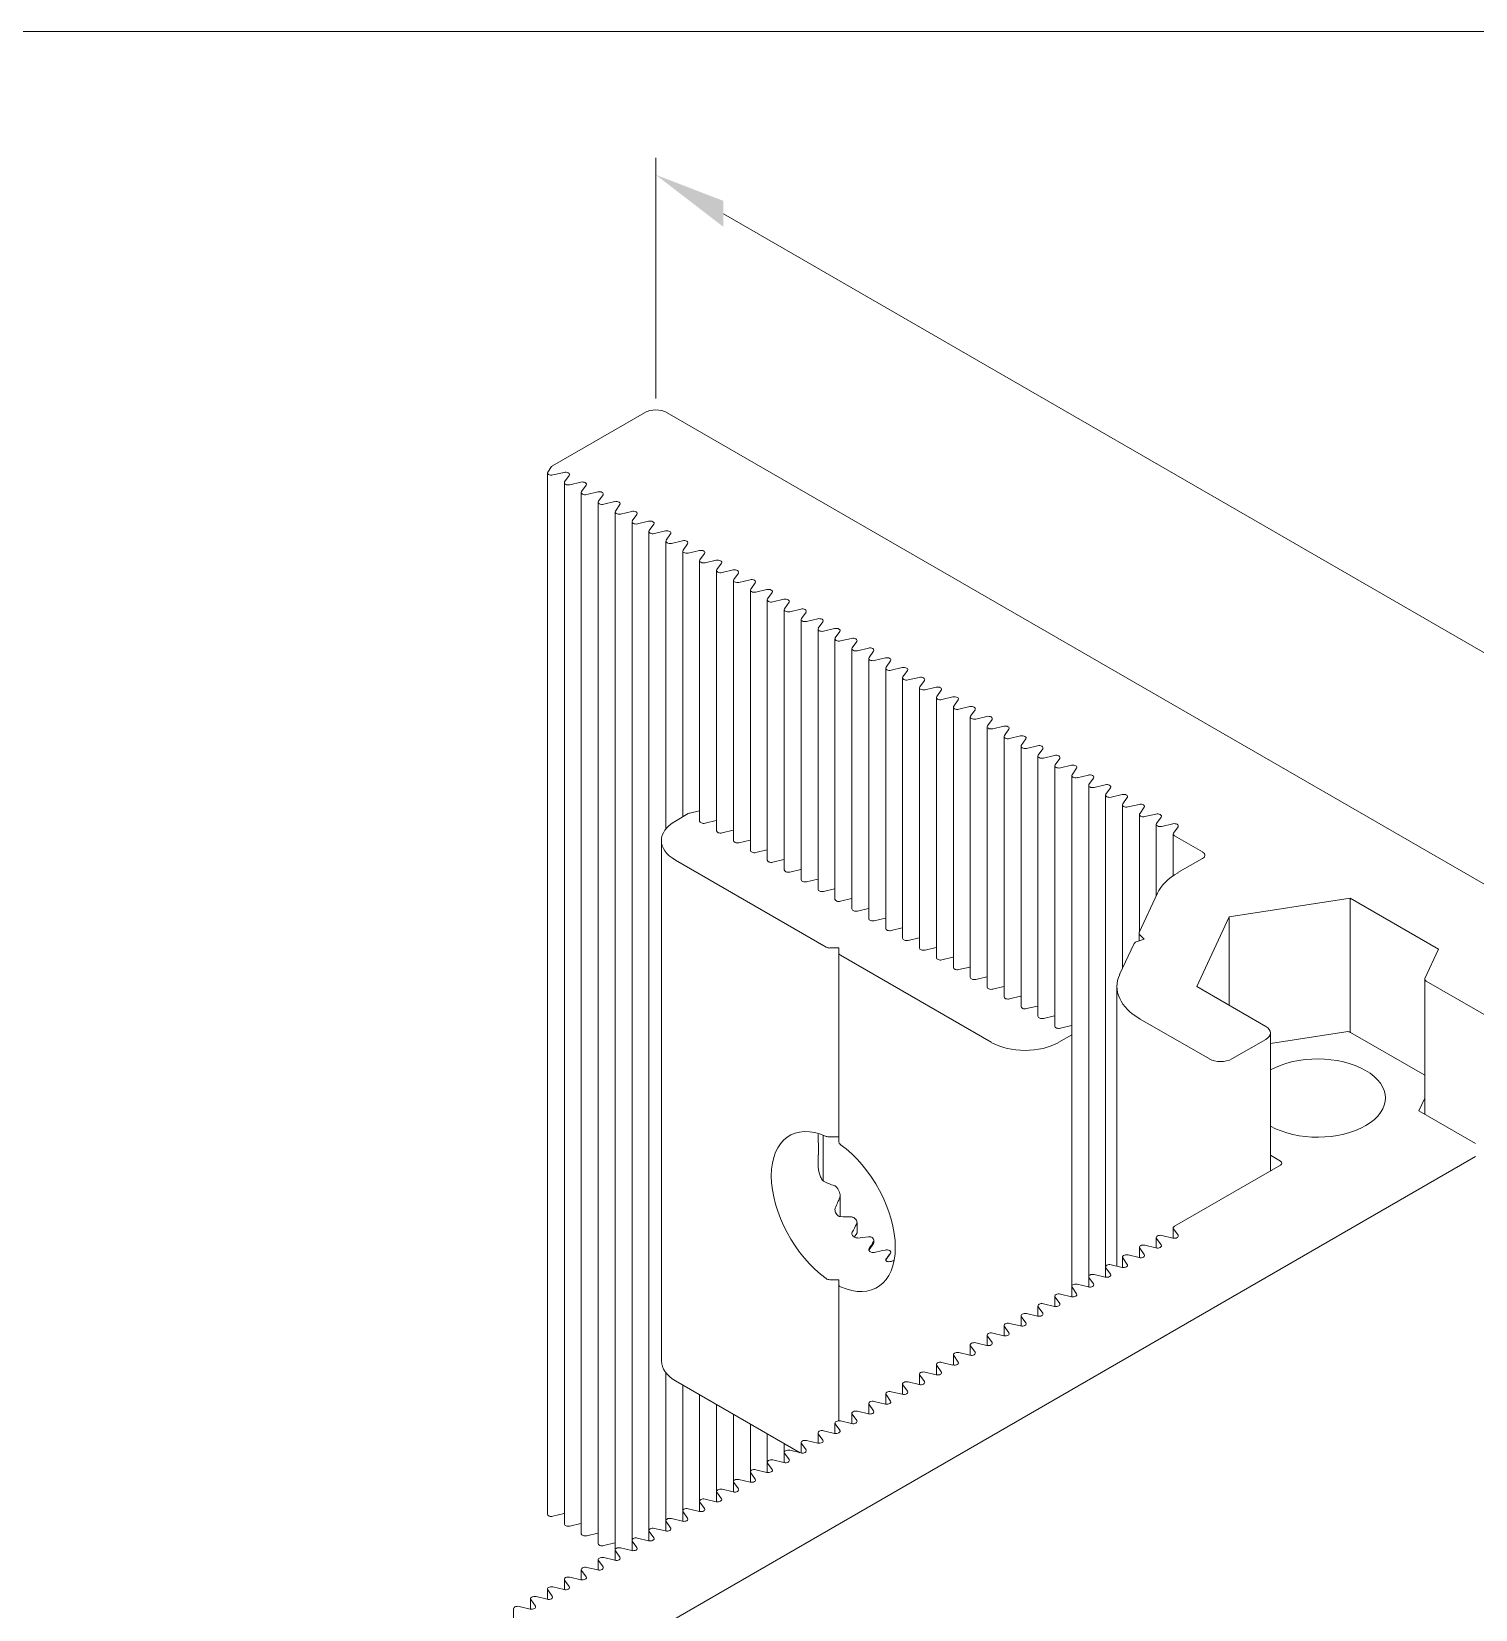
# Model space of a CAD drawing. Extents: x -37 to 4620, y -49 to 348.
# Drawn here: x 1769.68 to 1785.98, y 119.88 to 137.69 of the extents above; entities that cross this region are included whole.
import ezdxf

# ---------------------------------------------------------------- set-up
doc = ezdxf.new("R2010")
doc.units = 0
doc.header["$LTSCALE"] = 5
for name, color, linetype, lineweight in [('4', 160, 'CONTINUOUS', 18), ('PV-38572', 7, 'CONTINUOUS', 15), ('Рамки', 1, 'CONTINUOUS', 15)]:
    doc.layers.add(name, color=color, linetype=linetype, lineweight=lineweight)

msp = doc.modelspace()

# ---------------------------------------------------------------- linework, layer by layer
at = {"layer": '4', "lineweight": 13, "extrusion": (-0.707107, -0.408248, 0.57735)}
for p, q in [((1776.725, 133.553, 415.686), (1776.725, 136.269, 417.607)), ((1777.488, 135.637, 418.095), (1803.962, 120.352, 439.711))]:
    msp.add_line(p, q, dxfattribs=at)
at = {"layer": '4', "extrusion": (-0.707107, -0.408248, 0.57735)}
msp.add_solid([(771.152, 1269.4, -1070.86), (771.406, 1269.145, -1070.86), (770.515, 1268.509, -1070.86)], dxfattribs=at)
at = {"layer": 'PV-38572', "lineweight": 13, "extrusion": (0, 0.816497, 0.57735)}
for p, q in [((1775.561, 132.793, 417.646), (1776.597, 133.391, 417.646)), ((1776.852, 133.391, 417.646), (1787.798, 127.072, 417.646)), ((1775.506, 132.721, 417.646), (1775.549, 132.783, 417.646)), ((1775.502, 120.954, 417.646), (1775.502, 132.712, 417.646)), ((1775.689, 132.717, 417.646), (1775.564, 132.688, 417.646)), ((1775.693, 120.844, 417.646), (1775.693, 132.601, 417.646)), ((1775.696, 132.611, 417.646), (1775.748, 132.683, 417.646)), ((1775.88, 132.607, 417.646), (1775.755, 132.577, 417.646)), ((1775.887, 132.501, 417.646), (1775.939, 132.573, 417.646)), ((1775.884, 120.734, 417.646), (1775.884, 132.491, 417.646)), ((1776.071, 132.497, 417.646), (1775.946, 132.467, 417.646)), ((1776.075, 120.623, 417.646), (1776.075, 132.381, 417.646)), ((1776.078, 132.391, 417.646), (1776.13, 132.463, 417.646)), ((1776.262, 132.387, 417.646), (1776.137, 132.357, 417.646)), ((1776.266, 120.55, 417.646), (1776.266, 132.271, 417.646)), ((1776.269, 132.281, 417.646), (1776.321, 132.353, 417.646)), ((1776.453, 132.276, 417.646), (1776.328, 132.247, 417.646)), ((1776.46, 132.17, 417.646), (1776.512, 132.242, 417.646)), ((1776.457, 120.66, 417.646), (1776.457, 132.16, 417.646)), ((1776.644, 132.166, 417.646), (1776.519, 132.136, 417.646)), ((1776.648, 120.77, 417.646), (1776.648, 132.05, 417.646)), ((1776.651, 132.06, 417.646), (1776.702, 132.132, 417.646)), ((1776.835, 132.056, 417.646), (1776.71, 132.026, 417.646)), ((1776.842, 131.95, 417.646), (1776.893, 132.022, 417.646)), ((1776.839, 128.69, 417.646), (1776.839, 131.94, 417.646)), ((1777.026, 131.946, 417.646), (1776.901, 131.916, 417.646)), ((1777.033, 131.84, 417.646), (1777.084, 131.912, 417.646)), ((1777.03, 128.828, 417.646), (1777.03, 131.83, 417.646)), ((1777.217, 131.835, 417.646), (1777.092, 131.806, 417.646)), ((1777.22, 128.78, 417.646), (1777.22, 131.72, 417.646)), ((1777.224, 131.729, 417.646), (1777.275, 131.801, 417.646)), ((1777.407, 131.725, 417.646), (1777.283, 131.695, 417.646)), ((1777.415, 131.619, 417.646), (1777.466, 131.691, 417.646)), ((1777.411, 128.67, 417.646), (1777.411, 131.609, 417.646)), ((1777.598, 131.615, 417.646), (1777.474, 131.585, 417.646)), ((1777.602, 128.56, 417.646), (1777.602, 131.499, 417.646)), ((1777.606, 131.509, 417.646), (1777.657, 131.581, 417.646)), ((1777.789, 131.505, 417.646), (1777.664, 131.475, 417.646)), ((1777.793, 128.449, 417.646), (1777.793, 131.389, 417.646)), ((1777.797, 131.399, 417.646), (1777.848, 131.471, 417.646)), ((1777.98, 131.394, 417.646), (1777.855, 131.365, 417.646)), ((1777.988, 131.288, 417.646), (1778.039, 131.361, 417.646)), ((1777.984, 128.339, 417.646), (1777.984, 131.279, 417.646)), ((1778.171, 131.284, 417.646), (1778.046, 131.255, 417.646)), ((1778.175, 128.229, 417.646), (1778.175, 131.168, 417.646)), ((1778.178, 131.178, 417.646), (1778.23, 131.25, 417.646)), ((1778.362, 131.174, 417.646), (1778.237, 131.144, 417.646)), ((1778.369, 131.068, 417.646), (1778.421, 131.14, 417.646)), ((1778.366, 128.119, 417.646), (1778.366, 131.058, 417.646)), ((1778.553, 131.064, 417.646), (1778.428, 131.034, 417.646)), ((1778.557, 128.009, 417.646), (1778.557, 130.948, 417.646)), ((1778.56, 130.958, 417.646), (1778.612, 131.03, 417.646)), ((1778.744, 130.954, 417.646), (1778.619, 130.924, 417.646)), ((1778.748, 127.898, 417.646), (1778.748, 130.838, 417.646)), ((1778.751, 130.848, 417.646), (1778.803, 130.92, 417.646)), ((1778.935, 130.843, 417.646), (1778.81, 130.814, 417.646)), ((1778.942, 130.737, 417.646), (1778.994, 130.809, 417.646)), ((1778.939, 127.788, 417.646), (1778.939, 130.727, 417.646)), ((1779.126, 130.733, 417.646), (1779.001, 130.703, 417.646)), ((1779.13, 127.678, 417.646), (1779.13, 130.617, 417.646)), ((1779.133, 130.627, 417.646), (1779.184, 130.699, 417.646)), ((1779.317, 130.623, 417.646), (1779.192, 130.593, 417.646)), ((1779.321, 127.568, 417.646), (1779.321, 130.507, 417.646)), ((1779.324, 130.517, 417.646), (1779.375, 130.589, 417.646)), ((1779.508, 130.513, 417.646), (1779.383, 130.483, 417.646)), ((1779.515, 130.407, 417.646), (1779.566, 130.479, 417.646)), ((1779.511, 127.457, 417.646), (1779.511, 130.397, 417.646)), ((1779.698, 130.402, 417.646), (1779.574, 130.373, 417.646)), ((1779.702, 127.347, 417.646), (1779.702, 130.287, 417.646)), ((1779.706, 130.296, 417.646), (1779.757, 130.369, 417.646)), ((1779.889, 130.292, 417.646), (1779.765, 130.263, 417.646)), ((1779.897, 130.186, 417.646), (1779.948, 130.258, 417.646)), ((1779.893, 127.237, 417.646), (1779.893, 130.176, 417.646)), ((1780.08, 130.182, 417.646), (1779.955, 130.152, 417.646)), ((1780.084, 127.127, 417.646), (1780.084, 130.066, 417.646)), ((1780.088, 130.076, 417.646), (1780.139, 130.148, 417.646)), ((1780.271, 130.072, 417.646), (1780.146, 130.042, 417.646)), ((1780.275, 127.016, 417.646), (1780.275, 129.956, 417.646)), ((1780.279, 129.966, 417.646), (1780.33, 130.038, 417.646)), ((1780.462, 129.962, 417.646), (1780.337, 129.932, 417.646)), ((1780.469, 129.856, 417.646), (1780.521, 129.928, 417.646)), ((1780.466, 126.906, 417.646), (1780.466, 129.846, 417.646)), ((1780.653, 129.851, 417.646), (1780.528, 129.822, 417.646)), ((1780.657, 126.796, 417.646), (1780.657, 129.735, 417.646)), ((1780.66, 129.745, 417.646), (1780.712, 129.817, 417.646)), ((1780.844, 129.741, 417.646), (1780.719, 129.711, 417.646)), ((1780.851, 129.635, 417.646), (1780.903, 129.707, 417.646)), ((1780.848, 126.686, 417.646), (1780.848, 129.625, 417.646)), ((1781.035, 129.631, 417.646), (1780.91, 129.601, 417.646)), ((1781.042, 129.525, 417.646), (1781.094, 129.597, 417.646)), ((1781.039, 126.576, 417.646), (1781.039, 129.515, 417.646)), ((1781.226, 129.521, 417.646), (1781.101, 129.491, 417.646)), ((1781.23, 126.465, 417.646), (1781.23, 129.405, 417.646)), ((1781.233, 129.415, 417.646), (1781.285, 129.487, 417.646)), ((1781.417, 129.41, 417.646), (1781.292, 129.381, 417.646)), ((1781.424, 129.304, 417.646), (1781.475, 129.376, 417.646)), ((1781.421, 123.526, 417.646), (1781.421, 129.295, 417.646)), ((1781.608, 129.3, 417.646), (1781.483, 129.27, 417.646)), ((1781.612, 123.636, 417.646), (1781.612, 129.184, 417.646)), ((1781.615, 129.194, 417.646), (1781.666, 129.266, 417.646)), ((1781.799, 129.19, 417.646), (1781.674, 129.16, 417.646)), ((1781.803, 123.746, 417.646), (1781.803, 129.074, 417.646)), ((1781.806, 129.084, 417.646), (1781.857, 129.156, 417.646)), ((1781.989, 129.08, 417.646), (1781.865, 129.05, 417.646)), ((1781.997, 128.974, 417.646), (1782.048, 129.046, 417.646)), ((1777.092, 128.864, 417.646), (1776.947, 128.78, 417.646)), ((1777.217, 128.896, 417.646), (1777.11, 128.871, 417.646)), ((1781.993, 127.116, 417.646), (1781.993, 128.964, 417.646)), ((1782.18, 128.969, 417.646), (1782.056, 128.94, 417.646)), ((1782.184, 127.527, 417.646), (1782.184, 128.854, 417.646)), ((1782.188, 128.863, 417.646), (1782.239, 128.936, 417.646)), ((1782.371, 128.859, 417.646), (1782.246, 128.83, 417.646)), ((1782.379, 128.753, 417.646), (1782.43, 128.825, 417.646)), ((1777.407, 128.786, 417.646), (1777.283, 128.756, 417.646)), ((1777.598, 128.676, 417.646), (1777.474, 128.646, 417.646)), ((1782.375, 127.938, 417.646), (1782.375, 128.743, 417.646)), ((1782.562, 128.749, 417.646), (1782.437, 128.719, 417.646)), ((1782.566, 128.163, 417.646), (1782.566, 128.633, 417.646)), ((1782.57, 128.643, 417.646), (1782.621, 128.715, 417.646)), ((1776.789, 128.56, 417.646), (1776.789, 122.681, 417.646)), ((1777.789, 128.565, 417.646), (1777.664, 128.536, 417.646)), ((1777.98, 128.455, 417.646), (1777.855, 128.425, 417.646)), ((1782.898, 128.431, 417.646), (1782.579, 128.615, 417.646)), ((1776.947, 128.339, 417.646), (1778.65, 127.356, 417.646)), ((1778.171, 128.345, 417.646), (1778.046, 128.315, 417.646)), ((1782.62, 128.198, 417.646), (1782.898, 128.358, 417.646)), ((1778.362, 128.235, 417.646), (1778.237, 128.205, 417.646)), ((1778.553, 128.124, 417.646), (1778.428, 128.095, 417.646)), ((1778.744, 128.014, 417.646), (1778.619, 127.984, 417.646)), ((1782.182, 127.522, 417.646), (1782.387, 127.965, 417.646)), ((1778.935, 127.904, 417.646), (1778.81, 127.874, 417.646)), ((1779.126, 127.794, 417.646), (1779.001, 127.764, 417.646)), ((1784.562, 127.911, 417.646), (1783.196, 127.7, 417.646)), ((1785.561, 127.334, 417.646), (1784.562, 127.911, 417.646)), ((1784.562, 126.397, 417.646), (1784.562, 127.911, 417.646)), ((1779.317, 127.683, 417.646), (1779.192, 127.654, 417.646)), ((1779.508, 127.573, 417.646), (1779.383, 127.544, 417.646)), ((1783.196, 127.7, 417.646), (1782.831, 126.912, 417.646)), ((1783.196, 126.701, 417.646), (1783.196, 127.7, 417.646)), ((1779.698, 127.463, 417.646), (1779.574, 127.433, 417.646)), ((1781.961, 127.046, 417.646), (1782.124, 127.397, 417.646)), ((1782.149, 127.415, 417.646), (1782.24, 127.446, 417.646)), ((1782.18, 127.426, 417.646), (1782.18, 127.514, 417.646)), ((1782.24, 127.446, 417.646), (1782.187, 127.498, 417.646)), ((1778.688, 127.347, 417.646), (1778.793, 127.347, 417.646)), ((1778.793, 127.347, 417.646), (1778.793, 127.287, 417.646)), ((1778.793, 125.153, 417.646), (1778.793, 127.287, 417.646)), ((1778.809, 127.265, 417.646), (1780.511, 126.282, 417.646)), ((1779.889, 127.353, 417.646), (1779.765, 127.323, 417.646)), ((1780.08, 127.243, 417.646), (1779.955, 127.213, 417.646)), ((1785.408, 127.004, 417.646), (1785.561, 127.334, 417.646)), ((1780.271, 127.132, 417.646), (1780.146, 127.103, 417.646)), ((1780.462, 127.022, 417.646), (1780.337, 126.992, 417.646)), ((1780.653, 126.912, 417.646), (1780.528, 126.882, 417.646)), ((1781.931, 123.755, 417.646), (1781.931, 126.912, 417.646)), ((1782.831, 126.912, 417.646), (1783.61, 126.462, 417.646)), ((1785.406, 125.469, 417.646), (1785.406, 126.996, 417.646)), ((1789.373, 124.692, 417.646), (1785.422, 126.974, 417.646)), ((1780.844, 126.802, 417.646), (1780.719, 126.772, 417.646)), ((1781.035, 126.691, 417.646), (1780.91, 126.662, 417.646)), ((1781.226, 126.581, 417.646), (1781.101, 126.552, 417.646)), ((1782.974, 126.094, 417.646), (1782.194, 126.544, 417.646)), ((1781.275, 126.282, 417.646), (1781.42, 126.365, 417.646)), ((1781.417, 126.471, 417.646), (1781.292, 126.441, 417.646)), ((1784.515, 126.402, 417.646), (1783.663, 126.27, 417.646)), ((1783.663, 124.831, 417.646), (1783.663, 126.388, 417.646)), ((1785.406, 125.91, 417.646), (1784.568, 126.394, 417.646)), ((1783.61, 126.315, 417.646), (1783.228, 126.094, 417.646)), ((1785.339, 125.507, 417.646), (1785.406, 125.651, 417.646)), ((1785.978, 125.139, 417.646), (1785.339, 125.507, 417.646)), ((1778.615, 125.234, 417.646), (1778.615, 124.717, 417.646)), ((1773.543, 117.813, 417.646), (1785.978, 124.992, 417.646)), ((1783.776, 124.896, 417.646), (1782.579, 124.206, 417.646)), ((1783.663, 125.006, 417.646), (1783.776, 124.941, 417.646)), ((1778.806, 124.551, 417.646), (1778.806, 124.314, 417.646)), ((1778.997, 124.247, 417.646), (1778.997, 124.132, 417.646)), ((1782.566, 124.187, 417.646), (1782.566, 124.071, 417.646)), ((1778.965, 124.082, 417.646), (1778.994, 124.122, 417.646)), ((1779.133, 123.94, 417.646), (1779.184, 124.012, 417.646)), ((1779.188, 124.046, 417.646), (1779.188, 124.022, 417.646)), ((1782.375, 124.077, 417.646), (1782.375, 123.96, 417.646)), ((1782.379, 124.067, 417.646), (1782.43, 123.995, 417.646)), ((1782.562, 124.071, 417.646), (1782.437, 124.101, 417.646)), ((1782.57, 124.177, 417.646), (1782.621, 124.105, 417.646)), ((1779.324, 123.83, 417.646), (1779.375, 123.902, 417.646)), ((1779.379, 123.912, 417.646), (1779.379, 123.912, 417.646)), ((1781.993, 123.857, 417.646), (1781.993, 123.74, 417.646)), ((1781.997, 123.847, 417.646), (1782.048, 123.775, 417.646)), ((1782.18, 123.851, 417.646), (1782.056, 123.881, 417.646)), ((1782.184, 123.967, 417.646), (1782.184, 123.85, 417.646)), ((1782.188, 123.957, 417.646), (1782.239, 123.885, 417.646)), ((1782.371, 123.961, 417.646), (1782.246, 123.991, 417.646)), ((1781.799, 123.631, 417.646), (1781.674, 123.66, 417.646)), ((1781.803, 123.746, 417.646), (1781.803, 123.63, 417.646)), ((1781.806, 123.737, 417.646), (1781.857, 123.664, 417.646)), ((1781.989, 123.741, 417.646), (1781.865, 123.77, 417.646)), ((1778.793, 123.541, 417.646), (1778.793, 123.599, 417.646)), ((1778.793, 122.009, 417.646), (1778.793, 123.541, 417.646)), ((1781.421, 123.526, 417.646), (1781.421, 123.409, 417.646)), ((1781.424, 123.516, 417.646), (1781.475, 123.444, 417.646)), ((1781.608, 123.52, 417.646), (1781.483, 123.55, 417.646)), ((1781.612, 123.636, 417.646), (1781.612, 123.519, 417.646)), ((1781.615, 123.626, 417.646), (1781.666, 123.554, 417.646)), ((1781.039, 123.306, 417.646), (1781.039, 123.189, 417.646)), ((1781.042, 123.296, 417.646), (1781.094, 123.224, 417.646)), ((1781.226, 123.3, 417.646), (1781.101, 123.33, 417.646)), ((1781.23, 123.416, 417.646), (1781.23, 123.299, 417.646)), ((1781.233, 123.406, 417.646), (1781.285, 123.334, 417.646)), ((1781.417, 123.41, 417.646), (1781.292, 123.44, 417.646)), ((1780.844, 123.079, 417.646), (1780.719, 123.109, 417.646)), ((1780.848, 123.195, 417.646), (1780.848, 123.079, 417.646)), ((1780.851, 123.185, 417.646), (1780.903, 123.113, 417.646)), ((1781.035, 123.19, 417.646), (1780.91, 123.219, 417.646)), ((1780.466, 122.975, 417.646), (1780.466, 122.858, 417.646)), ((1780.469, 122.965, 417.646), (1780.521, 122.893, 417.646)), ((1780.653, 122.969, 417.646), (1780.528, 122.999, 417.646)), ((1780.657, 123.085, 417.646), (1780.657, 122.968, 417.646)), ((1780.66, 123.075, 417.646), (1780.712, 123.003, 417.646)), ((1780.084, 122.754, 417.646), (1780.084, 122.638, 417.646)), ((1780.271, 122.749, 417.646), (1780.146, 122.778, 417.646)), ((1780.275, 122.865, 417.646), (1780.275, 122.748, 417.646)), ((1780.279, 122.855, 417.646), (1780.33, 122.783, 417.646)), ((1780.462, 122.859, 417.646), (1780.337, 122.889, 417.646)), ((1779.893, 122.644, 417.646), (1779.893, 122.527, 417.646)), ((1779.897, 122.634, 417.646), (1779.948, 122.562, 417.646)), ((1780.08, 122.638, 417.646), (1779.955, 122.668, 417.646)), ((1780.088, 122.744, 417.646), (1780.139, 122.672, 417.646)), ((1776.839, 120.881, 417.646), (1776.839, 122.55, 417.646)), ((1776.947, 122.46, 417.646), (1778.354, 121.648, 417.646)), ((1777.03, 120.991, 417.646), (1777.03, 122.413, 417.646)), ((1779.511, 122.424, 417.646), (1779.511, 122.307, 417.646)), ((1779.515, 122.414, 417.646), (1779.566, 122.342, 417.646)), ((1779.698, 122.418, 417.646), (1779.574, 122.448, 417.646)), ((1779.702, 122.534, 417.646), (1779.702, 122.417, 417.646)), ((1779.706, 122.524, 417.646), (1779.757, 122.452, 417.646)), ((1779.889, 122.528, 417.646), (1779.765, 122.558, 417.646)), ((1777.22, 121.101, 417.646), (1777.22, 122.303, 417.646)), ((1779.317, 122.198, 417.646), (1779.192, 122.227, 417.646)), ((1779.321, 122.313, 417.646), (1779.321, 122.197, 417.646)), ((1779.324, 122.304, 417.646), (1779.375, 122.231, 417.646)), ((1779.508, 122.308, 417.646), (1779.383, 122.337, 417.646)), ((1777.411, 121.211, 417.646), (1777.411, 122.192, 417.646)), ((1777.602, 121.321, 417.646), (1777.602, 122.082, 417.646)), ((1778.939, 122.093, 417.646), (1778.939, 121.976, 417.646)), ((1778.942, 122.083, 417.646), (1778.994, 122.011, 417.646)), ((1779.126, 122.087, 417.646), (1779.001, 122.117, 417.646)), ((1779.13, 122.203, 417.646), (1779.13, 122.087, 417.646)), ((1779.133, 122.193, 417.646), (1779.184, 122.121, 417.646)), ((1777.793, 121.432, 417.646), (1777.793, 121.972, 417.646)), ((1777.984, 121.542, 417.646), (1777.984, 121.862, 417.646)), ((1778.557, 121.873, 417.646), (1778.557, 121.756, 417.646)), ((1778.56, 121.863, 417.646), (1778.612, 121.791, 417.646)), ((1778.744, 121.867, 417.646), (1778.619, 121.897, 417.646)), ((1778.748, 121.983, 417.646), (1778.748, 121.866, 417.646)), ((1778.751, 121.973, 417.646), (1778.803, 121.901, 417.646)), ((1778.935, 121.977, 417.646), (1778.81, 122.007, 417.646)), ((1778.175, 121.652, 417.646), (1778.175, 121.752, 417.646)), ((1778.366, 121.762, 417.646), (1778.366, 121.646, 417.646)), ((1778.369, 121.752, 417.646), (1778.421, 121.68, 417.646)), ((1778.553, 121.757, 417.646), (1778.428, 121.786, 417.646)), ((1777.984, 121.542, 417.646), (1777.984, 121.425, 417.646)), ((1777.988, 121.532, 417.646), (1778.039, 121.46, 417.646)), ((1778.171, 121.536, 417.646), (1778.046, 121.566, 417.646)), ((1778.175, 121.652, 417.646), (1778.175, 121.535, 417.646)), ((1778.178, 121.642, 417.646), (1778.23, 121.57, 417.646)), ((1778.362, 121.646, 417.646), (1778.237, 121.676, 417.646)), ((1777.789, 121.316, 417.646), (1777.664, 121.345, 417.646)), ((1777.793, 121.432, 417.646), (1777.793, 121.315, 417.646)), ((1777.797, 121.422, 417.646), (1777.848, 121.35, 417.646)), ((1777.98, 121.426, 417.646), (1777.855, 121.456, 417.646)), ((1777.411, 121.211, 417.646), (1777.411, 121.094, 417.646)), ((1777.415, 121.201, 417.646), (1777.466, 121.129, 417.646)), ((1777.598, 121.206, 417.646), (1777.474, 121.235, 417.646)), ((1777.602, 121.321, 417.646), (1777.602, 121.205, 417.646)), ((1777.606, 121.312, 417.646), (1777.657, 121.239, 417.646)), ((1777.03, 120.991, 417.646), (1777.03, 120.874, 417.646)), ((1777.033, 120.981, 417.646), (1777.084, 120.909, 417.646)), ((1777.217, 120.985, 417.646), (1777.092, 121.015, 417.646)), ((1777.22, 121.101, 417.646), (1777.22, 120.984, 417.646)), ((1777.224, 121.091, 417.646), (1777.275, 121.019, 417.646)), ((1777.407, 121.095, 417.646), (1777.283, 121.125, 417.646)), ((1775.564, 120.93, 417.646), (1775.689, 120.96, 417.646)), ((1775.755, 120.82, 417.646), (1775.88, 120.849, 417.646)), ((1776.835, 120.765, 417.646), (1776.71, 120.794, 417.646)), ((1776.839, 120.881, 417.646), (1776.839, 120.764, 417.646)), ((1776.842, 120.871, 417.646), (1776.893, 120.799, 417.646)), ((1777.026, 120.875, 417.646), (1776.901, 120.905, 417.646)), ((1775.946, 120.71, 417.646), (1776.071, 120.739, 417.646)), ((1776.137, 120.599, 417.646), (1776.262, 120.629, 417.646)), ((1776.457, 120.66, 417.646), (1776.457, 120.543, 417.646)), ((1776.46, 120.65, 417.646), (1776.512, 120.578, 417.646)), ((1776.644, 120.654, 417.646), (1776.519, 120.684, 417.646)), ((1776.648, 120.77, 417.646), (1776.648, 120.654, 417.646)), ((1776.651, 120.76, 417.646), (1776.702, 120.688, 417.646)), ((1776.075, 120.44, 417.646), (1776.075, 120.323, 417.646)), ((1776.262, 120.434, 417.646), (1776.137, 120.464, 417.646)), ((1776.266, 120.55, 417.646), (1776.266, 120.433, 417.646)), ((1776.269, 120.54, 417.646), (1776.321, 120.468, 417.646)), ((1776.453, 120.544, 417.646), (1776.328, 120.574, 417.646)), ((1775.884, 120.329, 417.646), (1775.884, 120.213, 417.646)), ((1775.887, 120.319, 417.646), (1775.939, 120.247, 417.646)), ((1776.071, 120.324, 417.646), (1775.946, 120.353, 417.646)), ((1776.078, 120.43, 417.646), (1776.13, 120.358, 417.646)), ((1775.502, 120.109, 417.646), (1775.502, 119.992, 417.646)), ((1775.506, 120.099, 417.646), (1775.557, 120.027, 417.646)), ((1775.689, 120.103, 417.646), (1775.564, 120.133, 417.646)), ((1775.693, 120.219, 417.646), (1775.693, 120.102, 417.646)), ((1775.696, 120.209, 417.646), (1775.748, 120.137, 417.646)), ((1775.88, 120.213, 417.646), (1775.755, 120.243, 417.646)), ((1775.307, 119.883, 417.646), (1775.182, 119.912, 417.646)), ((1775.311, 119.999, 417.646), (1775.311, 119.882, 417.646)), ((1775.315, 119.989, 417.646), (1775.366, 119.917, 417.646)), ((1775.498, 119.993, 417.646), (1775.373, 120.023, 417.646)), ((1775.12, 119.888, 417.646), (1775.12, 119.772, 417.646))]:
    msp.add_line(p, q, dxfattribs=at)
at = {"layer": 'PV-38572', "lineweight": 13, "extrusion": (0, -7e-16, -1)}
for centre, major_axis, start_param, end_param in [((1776.725, 133.318, 417.646), (0.18, 0), -2.356194, -0.785398), ((1775.599, 132.771, 417.646), (-0.054, 0), 0.390607, 0.785398), ((1781.466, 129.295, 417.646), (-0.045, 0), -1.961403, 0.390607), ((1782.229, 128.854, 417.646), (-0.045, 0), -1.961403, 0.390607), ((1782.234, 127.514, 417.646), (-0.054, 0), -0.523599, 0.261799), ((1783.483, 126.388, 417.646), (0.18, 0), -0.785398, 0.785398), ((1778.793, 124.408, 417.646), (-1.4, 0), 1.495793, 1.570796), ((1782.579, 124.095, 417.646), (0.045, 0), -0.390607, 1.961403), ((1779.175, 123.93, 417.646), (-0.045, 0), 0.205101, 0.390607), ((1782.198, 123.875, 417.646), (0.045, 0), -0.390607, 1.961403), ((1782.388, 123.985, 417.646), (0.045, 0), -0.390607, 1.961403), ((1781.816, 123.655, 417.646), (0.045, 0), -0.390607, 1.961403), ((1782.007, 123.765, 417.646), (0.045, 0), -0.390607, 1.961403), ((1778.793, 124.408, 417.646), (-1.4, 0), -1.570796, -1.495793)]:
    msp.add_ellipse(centre, major_axis=major_axis, ratio=0.57735, start_param=start_param, end_param=end_param, dxfattribs=at)
at = {"layer": 'PV-38572', "lineweight": 13, "extrusion": (1e-16, -7e-16, -1)}
for centre, major_axis, ratio, start_param, end_param in [((1775.547, 132.712, 417.646), (-0.045, 0), 0.57735, -1.961403, 0.390607), ((1775.738, 132.601, 417.646), (-0.045, 0), 0.57735, -1.961403, 0.390607), ((1775.929, 132.491, 417.646), (-0.045, 0), 0.57735, -1.961403, 0.390607), ((1781.084, 129.515, 417.646), (-0.045, 0), 0.57735, -1.961403, 0.390607), ((1782.038, 128.964, 417.646), (-0.045, 0), 0.57735, -1.961403, 0.390607), ((1777.265, 128.78, 417.646), (-0.045, 0), 0.57735, -1.961403, 0), ((1777.456, 128.67, 417.646), (-0.045, 0), 0.57735, -1.961403, 0), ((1777.584, 123.71, 417.646), (-0.904, -1.58), 0.239136, -2.829584, -2.662286), ((1778.042, 123.974, 417.646), (-0.904, -1.58), 0.239136, -2.063793, -1.984398), ((1778.5, 124.239, 417.646), (-0.904, -1.58), 0.239136, -1.70278, -1.643079), ((1778.958, 124.503, 417.646), (-0.904, -1.58), 0.239136, -1.408007, -1.354419), ((1777.425, 121.119, 417.646), (0.045, 0), 0.57735, -0.390607, 1.961403)]:
    msp.add_ellipse(centre, major_axis=major_axis, ratio=ratio, start_param=start_param, end_param=end_param, dxfattribs=at)
at = {"layer": 'PV-38572', "lineweight": 13}
for centre, major_axis, ratio, start_param, end_param in [((1775.706, 132.693, 417.646), (0.045, 0), 0.57735, -0.390607, 1.961403), ((1775.897, 132.583, 417.646), (0.045, 0), 0.57735, -0.390607, 1.961403), ((1776.088, 132.473, 417.646), (0.045, 0), 0.57735, -0.390607, 1.961403), ((1776.279, 132.362, 417.646), (0.045, 0), 0.57735, -0.390607, 1.961403), ((1776.47, 132.252, 417.646), (0.045, 0), 0.57735, -0.390607, 1.961403), ((1776.661, 132.142, 417.646), (0.045, 0), 0.57735, -0.390607, 1.961403), ((1776.852, 132.032, 417.646), (0.045, 0), 0.57735, -0.390607, 1.961403), ((1777.043, 131.922, 417.646), (0.045, 0), 0.57735, -0.390607, 1.961403), ((1777.234, 131.811, 417.646), (0.045, 0), 0.57735, -0.390607, 1.961403), ((1777.425, 131.701, 417.646), (0.045, 0), 0.57735, -0.390607, 1.961403), ((1777.615, 131.591, 417.646), (0.045, 0), 0.57735, -0.390607, 1.961403), ((1777.806, 131.481, 417.646), (0.045, 0), 0.57735, -0.390607, 1.961403), ((1777.997, 131.37, 417.646), (0.045, 0), 0.57735, -0.390607, 1.961403), ((1778.188, 131.26, 417.646), (0.045, 0), 0.57735, -0.390607, 1.961403), ((1778.379, 131.15, 417.646), (0.045, 0), 0.57735, -0.390607, 1.961403), ((1778.57, 131.04, 417.646), (0.045, 0), 0.57735, -0.390607, 1.961403), ((1778.761, 130.93, 417.646), (0.045, 0), 0.57735, -0.390607, 1.961403), ((1778.952, 130.819, 417.646), (0.045, 0), 0.57735, -0.390607, 1.961403), ((1779.143, 130.709, 417.646), (0.045, 0), 0.57735, -0.390607, 1.961403), ((1779.334, 130.599, 417.646), (0.045, 0), 0.57735, -0.390607, 1.961403), ((1779.525, 130.489, 417.646), (0.045, 0), 0.57735, -0.390607, 1.961403), ((1779.716, 130.378, 417.646), (0.045, 0), 0.57735, -0.390607, 1.961403), ((1779.907, 130.268, 417.646), (0.045, 0), 0.57735, -0.390607, 1.961403), ((1780.097, 130.158, 417.646), (0.045, 0), 0.57735, -0.390607, 1.961403), ((1780.288, 130.048, 417.646), (0.045, 0), 0.57735, -0.390607, 1.961403), ((1780.479, 129.937, 417.646), (0.045, 0), 0.57735, -0.390607, 1.961403), ((1780.67, 129.827, 417.646), (0.045, 0), 0.57735, -0.390607, 1.961403), ((1780.861, 129.717, 417.646), (0.045, 0), 0.57735, -0.390607, 1.961403), ((1781.052, 129.607, 417.646), (0.045, 0), 0.57735, -0.390607, 1.961403), ((1781.243, 129.497, 417.646), (0.045, 0), 0.57735, -0.390607, 1.961403), ((1781.434, 129.386, 417.646), (0.045, 0), 0.57735, -0.390607, 1.961403), ((1781.625, 129.276, 417.646), (0.045, 0), 0.57735, -0.390607, 1.961403), ((1781.816, 129.166, 417.646), (0.045, 0), 0.57735, -0.390607, 1.961403), ((1782.007, 129.056, 417.646), (0.045, 0), 0.57735, -0.390607, 1.961403), ((1777.131, 128.842, 417.646), (-0.054, 0), 0.57735, -1.180189, -0.785398), ((1777.234, 128.872, 417.646), (-0.045, 0), 0.57735, -1.273545, -1.180189), ((1782.198, 128.945, 417.646), (0.045, 0), 0.57735, -0.390607, 1.961403), ((1782.388, 128.835, 417.646), (0.045, 0), 0.57735, -0.390607, 1.961403), ((1777.329, 128.56, 417.646), (-0.54, 0), 0.57735, -0.785398, 0.785398), ((1777.425, 128.762, 417.646), (-0.045, 0), 0.57735, -1.273545, -1.180189), ((1777.615, 128.652, 417.646), (-0.045, 0), 0.57735, -1.273545, -1.180189), ((1782.579, 128.725, 417.646), (0.045, 0), 0.57735, -0.390607, 1.961403), ((1777.806, 128.541, 417.646), (-0.045, 0), 0.57735, -1.273545, -1.180189), ((1777.997, 128.431, 417.646), (-0.045, 0), 0.57735, -1.273545, -1.180189), ((1778.188, 128.321, 417.646), (-0.045, 0), 0.57735, -1.273545, -1.180189), ((1782.834, 128.394, 417.646), (0.09, 0), 0.57735, -0.785398, 0.785398), ((1778.379, 128.211, 417.646), (-0.045, 0), 0.57735, -1.273545, -1.180189), ((1778.57, 128.1, 417.646), (-0.045, 0), 0.57735, -1.273545, -1.180189), ((1778.761, 127.99, 417.646), (-0.045, 0), 0.57735, -1.273545, -1.180189), ((1778.952, 127.88, 417.646), (-0.045, 0), 0.57735, -1.273545, -1.180189), ((1779.143, 127.77, 417.646), (-0.045, 0), 0.57735, -1.273545, -1.180189), ((1779.334, 127.659, 417.646), (-0.045, 0), 0.57735, -1.273545, -1.180189), ((1779.525, 127.549, 417.646), (-0.045, 0), 0.57735, -1.273545, -1.180189), ((1779.716, 127.439, 417.646), (-0.045, 0), 0.57735, -1.273545, -1.180189), ((1778.688, 127.378, 417.646), (0.054, 0), 0.57735, -2.356194, -1.570796), ((1778.847, 127.287, 417.646), (-0.054, 0), 0.57735, 0, 0.785398), ((1779.907, 127.329, 417.646), (-0.045, 0), 0.57735, -1.273545, -1.180189), ((1780.097, 127.219, 417.646), (-0.045, 0), 0.57735, -1.273545, -1.180189), ((1780.288, 127.108, 417.646), (-0.045, 0), 0.57735, -1.273545, -1.180189), ((1780.479, 126.998, 417.646), (-0.045, 0), 0.57735, -1.273545, -1.180189), ((1780.67, 126.888, 417.646), (-0.045, 0), 0.57735, -1.273545, -1.180189), ((1780.861, 126.778, 417.646), (-0.045, 0), 0.57735, -1.273545, -1.180189), ((1781.052, 126.667, 417.646), (-0.045, 0), 0.57735, -1.273545, -1.180189), ((1781.243, 126.557, 417.646), (-0.045, 0), 0.57735, -1.273545, -1.180189), ((1781.434, 126.447, 417.646), (-0.045, 0), 0.57735, -1.273545, -1.180189), ((1781.382, 126.387, 417.646), (0.054, 0), 0.57735, -0.785398, -0.763672), ((1784.529, 126.372, 417.646), (-0.054, 0), 0.57735, -2.356194, -1.308997), ((1780.893, 126.502, 417.646), (0.54, 0), 0.57735, -2.356194, -0.785398), ((1784.196, 125.653, 417.646), (-0.765, 0), 0.57735, -2.356194, -0.800395), ((1784.196, 125.653, 417.646), (0.765, 0), 0.57735, -2.341197, 0.785398), ((1780.791, 125.561, 417.646), (-2.372, -0.632), 0.319372, 0.336271, 0.450295), ((1780.333, 125.297, 417.646), (-2.372, -0.632), 0.319372, 0.791523, 0.857981), ((1782.611, 124.187, 417.646), (-0.045, 0), 0.57735, -0.785398, 0.390607), ((1778.952, 124.132, 417.646), (0.045, 0), 0.57735, -0.390607, 0), ((1779.875, 125.032, 417.646), (-2.372, -0.632), 0.319372, 1.109914, 1.165714), ((1779.143, 124.022, 417.646), (0.045, 0), 0.57735, -0.390607, 0), ((1782.42, 124.077, 417.646), (-0.045, 0), 0.57735, -1.961403, 0.390607), ((1779.416, 124.768, 417.646), (-2.372, -0.632), 0.319372, 1.391293, 1.443869), ((1779.334, 123.912, 417.646), (0.045, 0), 0.57735, -0.390607, 0), ((1782.038, 123.857, 417.646), (-0.045, 0), 0.57735, -1.961403, 0.390607), ((1782.229, 123.967, 417.646), (-0.045, 0), 0.57735, -1.961403, 0.390607), ((1778.958, 124.503, 417.646), (-2.372, -0.632), 0.319372, 1.66512, 1.679414), ((1781.657, 123.636, 417.646), (-0.045, 0), 0.57735, -1.961403, 0.390607), ((1781.848, 123.746, 417.646), (-0.045, 0), 0.57735, -1.961403, 0.390607), ((1781.466, 123.526, 417.646), (-0.045, 0), 0.57735, -1.961403, 0.390607), ((1781.084, 123.306, 417.646), (-0.045, 0), 0.57735, -1.961403, 0.390607), ((1781.275, 123.416, 417.646), (-0.045, 0), 0.57735, -1.961403, 0.390607), ((1780.702, 123.085, 417.646), (-0.045, 0), 0.57735, -1.961403, 0.390607), ((1780.893, 123.195, 417.646), (-0.045, 0), 0.57735, -1.961403, 0.390607), ((1780.511, 122.975, 417.646), (-0.045, 0), 0.57735, -1.961403, 0.390607), ((1780.129, 122.754, 417.646), (-0.045, 0), 0.57735, -1.961403, 0.390607), ((1780.32, 122.865, 417.646), (-0.045, 0), 0.57735, -1.961403, 0.390607), ((1777.329, 122.681, 417.646), (-0.54, 0), 0.57735, 0, 0.785398), ((1779.938, 122.644, 417.646), (-0.045, 0), 0.57735, -1.961403, 0.390607), ((1779.556, 122.424, 417.646), (-0.045, 0), 0.57735, -1.961403, 0.390607), ((1779.747, 122.534, 417.646), (-0.045, 0), 0.57735, -1.961403, 0.390607), ((1779.175, 122.203, 417.646), (-0.045, 0), 0.57735, -1.961403, 0.390607), ((1779.366, 122.313, 417.646), (-0.045, 0), 0.57735, -1.961403, 0.390607), ((1778.984, 122.093, 417.646), (-0.045, 0), 0.57735, -1.961403, 0.390607), ((1778.602, 121.873, 417.646), (-0.045, 0), 0.57735, -1.961403, 0.390607), ((1778.793, 121.983, 417.646), (-0.045, 0), 0.57735, -1.961403, 0.390607), ((1778.411, 121.762, 417.646), (-0.045, 0), 0.57735, -1.961403, 0.390607), ((1778.029, 121.542, 417.646), (-0.045, 0), 0.57735, -1.961403, 0.390607), ((1778.22, 121.652, 417.646), (-0.045, 0), 0.57735, -1.961403, 0.390607), ((1777.647, 121.321, 417.646), (-0.045, 0), 0.57735, -1.961403, 0.390607), ((1777.838, 121.432, 417.646), (-0.045, 0), 0.57735, -1.961403, 0.390607), ((1777.456, 121.211, 417.646), (-0.045, 0), 0.57735, -1.961403, 0.390607), ((1777.075, 120.991, 417.646), (-0.045, 0), 0.57735, -1.961403, 0.390607), ((1777.265, 121.101, 417.646), (-0.045, 0), 0.57735, -1.961403, 0.390607), ((1775.547, 120.954, 417.646), (-0.045, 0), 0.57735, 0, 1.961403), ((1775.738, 120.844, 417.646), (-0.045, 0), 0.57735, 0, 1.961403), ((1776.693, 120.77, 417.646), (-0.045, 0), 0.57735, -1.961403, 0.390607), ((1776.884, 120.881, 417.646), (-0.045, 0), 0.57735, -1.961403, 0.390607), ((1775.929, 120.734, 417.646), (-0.045, 0), 0.57735, 0, 1.961403), ((1776.12, 120.623, 417.646), (-0.045, 0), 0.57735, 0, 1.961403), ((1776.502, 120.66, 417.646), (-0.045, 0), 0.57735, -1.961403, 0.390607), ((1776.12, 120.44, 417.646), (-0.045, 0), 0.57735, -1.961403, 0.390607), ((1776.311, 120.55, 417.646), (-0.045, 0), 0.57735, -1.961403, 0.390607), ((1775.929, 120.329, 417.646), (-0.045, 0), 0.57735, -1.961403, 0.390607), ((1775.547, 120.109, 417.646), (-0.045, 0), 0.57735, -1.961403, 0.390607), ((1775.738, 120.219, 417.646), (-0.045, 0), 0.57735, -1.961403, 0.390607), ((1775.165, 119.888, 417.646), (-0.045, 0), 0.57735, -1.961403, 0.390607), ((1775.356, 119.999, 417.646), (-0.045, 0), 0.57735, -1.961403, 0.390607)]:
    msp.add_ellipse(centre, major_axis=major_axis, ratio=ratio, start_param=start_param, end_param=end_param, dxfattribs=at)
at = {"layer": 'PV-38572', "lineweight": 13, "extrusion": (1e-16, -5e-16, -1)}
msp.add_ellipse((1776.12, 132.381, 417.646), major_axis=(-0.045, 0), ratio=0.57735, start_param=-1.961403, end_param=0.390607, dxfattribs=at)
at = {"layer": 'PV-38572', "lineweight": 13, "extrusion": (1e-16, -9e-16, -1)}
for centre, major_axis, start_param, end_param in [((1776.311, 132.271, 417.646), (-0.045, 0), -1.961403, 0.390607), ((1776.502, 132.16, 417.646), (-0.045, 0), -1.961403, 0.390607), ((1776.693, 132.05, 417.646), (-0.045, 0), -1.961403, 0.390607), ((1776.884, 131.94, 417.646), (-0.045, 0), -1.961403, 0.390607), ((1777.075, 131.83, 417.646), (-0.045, 0), -1.961403, 0.390607), ((1777.265, 131.72, 417.646), (-0.045, 0), -1.961403, 0.390607), ((1777.456, 131.609, 417.646), (-0.045, 0), -1.961403, 0.390607), ((1777.647, 131.499, 417.646), (-0.045, 0), -1.961403, 0.390607), ((1777.838, 131.389, 417.646), (-0.045, 0), -1.961403, 0.390607), ((1778.029, 131.279, 417.646), (-0.045, 0), -1.961403, 0.390607), ((1778.22, 131.168, 417.646), (-0.045, 0), -1.961403, 0.390607), ((1778.411, 131.058, 417.646), (-0.045, 0), -1.961403, 0.390607), ((1778.602, 130.948, 417.646), (-0.045, 0), -1.961403, 0.390607), ((1778.793, 130.838, 417.646), (-0.045, 0), -1.961403, 0.390607), ((1778.984, 130.727, 417.646), (-0.045, 0), -1.961403, 0.390607), ((1779.175, 130.617, 417.646), (-0.045, 0), -1.961403, 0.390607), ((1779.366, 130.507, 417.646), (-0.045, 0), -1.961403, 0.390607), ((1779.556, 130.397, 417.646), (-0.045, 0), -1.961403, 0.390607), ((1779.747, 130.287, 417.646), (-0.045, 0), -1.961403, 0.390607), ((1779.938, 130.176, 417.646), (-0.045, 0), -1.961403, 0.390607), ((1780.129, 130.066, 417.646), (-0.045, 0), -1.961403, 0.390607), ((1780.32, 129.956, 417.646), (-0.045, 0), -1.961403, 0.390607), ((1780.511, 129.846, 417.646), (-0.045, 0), -1.961403, 0.390607), ((1780.67, 122.993, 417.646), (0.045, 0), -0.390607, 1.961403)]:
    msp.add_ellipse(centre, major_axis=major_axis, ratio=0.57735, start_param=start_param, end_param=end_param, dxfattribs=at)
at = {"layer": 'PV-38572', "lineweight": 13, "extrusion": (-1e-16, -8e-16, -1)}
for centre, major_axis, start_param, end_param in [((1780.702, 129.735, 417.646), (-0.045, 0), -1.961403, 0.390607), ((1780.893, 129.625, 417.646), (-0.045, 0), -1.961403, 0.390607), ((1781.657, 129.184, 417.646), (-0.045, 0), -1.961403, 0.390607), ((1781.848, 129.074, 417.646), (-0.045, 0), -1.961403, 0.390607), ((1778.729, 124.371, 417.646), (-0.495, 0.857), -2.242447, 0.67165), ((1775.706, 120.127, 417.646), (0.045, 0), -0.390607, 1.961403), ((1775.324, 119.907, 417.646), (0.045, 0), -0.390607, 1.961403), ((1775.515, 120.017, 417.646), (0.045, 0), -0.390607, 1.961403)]:
    msp.add_ellipse(centre, major_axis=major_axis, ratio=0.57735, start_param=start_param, end_param=end_param, dxfattribs=at)
at = {"layer": 'PV-38572', "lineweight": 13, "extrusion": (0, -6e-16, -1)}
for centre, major_axis, start_param, end_param in [((1781.275, 129.405, 417.646), (-0.045, 0), -1.961403, 0.390607), ((1782.611, 128.633, 417.646), (-0.045, 0), -0.785705, 0.390607), ((1785.46, 126.996, 417.646), (-0.054, 0), -0.785398, 0.261799), ((1780.702, 126.796, 417.646), (-0.045, 0), -1.961403, 0), ((1780.893, 126.686, 417.646), (-0.045, 0), -1.961403, 0), ((1781.084, 126.576, 417.646), (-0.045, 0), -1.961403, 0), ((1781.625, 123.544, 417.646), (0.045, 0), -0.390607, 1.961403), ((1780.861, 123.103, 417.646), (0.045, 0), -0.390607, 1.961403), ((1781.052, 123.214, 417.646), (0.045, 0), -0.390607, 1.961403), ((1780.288, 122.773, 417.646), (0.045, 0), -0.390607, 1.961403), ((1780.479, 122.883, 417.646), (0.045, 0), -0.390607, 1.961403), ((1780.097, 122.663, 417.646), (0.045, 0), -0.390607, 1.961403), ((1779.907, 122.552, 417.646), (0.045, 0), -0.390607, 1.961403), ((1778.188, 121.56, 417.646), (0.045, 0), -0.390607, 1.961403), ((1777.806, 121.34, 417.646), (0.045, 0), -0.390607, 1.961403), ((1777.615, 121.23, 417.646), (0.045, 0), -0.390607, 1.961403), ((1777.234, 121.009, 417.646), (0.045, 0), -0.390607, 1.961403), ((1776.852, 120.789, 417.646), (0.045, 0), -0.390607, 1.961403), ((1777.043, 120.899, 417.646), (0.045, 0), -0.390607, 1.961403), ((1776.661, 120.678, 417.646), (0.045, 0), -0.390607, 1.961403), ((1776.279, 120.458, 417.646), (0.045, 0), -0.390607, 1.961403), ((1776.47, 120.568, 417.646), (0.045, 0), -0.390607, 1.961403), ((1776.088, 120.348, 417.646), (0.045, 0), -0.390607, 1.961403), ((1775.897, 120.238, 417.646), (0.045, 0), -0.390607, 1.961403)]:
    msp.add_ellipse(centre, major_axis=major_axis, ratio=0.57735, start_param=start_param, end_param=end_param, dxfattribs=at)
at = {"layer": 'PV-38572', "lineweight": 13, "extrusion": (0, -1e-16, -1)}
msp.add_ellipse((1782.42, 128.743, 417.646), major_axis=(-0.045, 0), ratio=0.57735, start_param=-1.961403, end_param=0.390607, dxfattribs=at)
at = {"layer": 'PV-38572', "lineweight": 13, "extrusion": (0, -9e-16, -1)}
for centre, major_axis, start_param, end_param in [((1777.647, 128.56, 417.646), (-0.045, 0), -1.961403, 0), ((1777.838, 128.449, 417.646), (-0.045, 0), -1.961403, 0), ((1778.029, 128.339, 417.646), (-0.045, 0), -1.961403, 0), ((1778.22, 128.229, 417.646), (-0.045, 0), -1.961403, 0), ((1778.411, 128.119, 417.646), (-0.045, 0), -1.961403, 0), ((1778.602, 128.009, 417.646), (-0.045, 0), -1.961403, 0), ((1778.793, 127.898, 417.646), (-0.045, 0), -1.961403, 0), ((1778.984, 127.788, 417.646), (-0.045, 0), -1.961403, 0), ((1779.175, 127.678, 417.646), (-0.045, 0), -1.961403, 0), ((1781.434, 123.434, 417.646), (0.045, 0), -0.390607, 1.961403)]:
    msp.add_ellipse(centre, major_axis=major_axis, ratio=0.57735, start_param=start_param, end_param=end_param, dxfattribs=at)
at = {"layer": 'PV-38572', "lineweight": 13, "extrusion": (-1e-16, -6e-16, -1)}
for centre, major_axis, start_param, end_param in [((1783.257, 127.83, 417.646), (-0.9, 0), 0.261799, 0.785398), ((1782.176, 127.388, 417.646), (-0.054, 0), 0.261799, 1.047198), ((1781.275, 126.465, 417.646), (-0.045, 0), -1.961403, 0), ((1776.279, 120.605, 417.646), (0.045, 0), -1.961403, -1.868048)]:
    msp.add_ellipse(centre, major_axis=major_axis, ratio=0.57735, start_param=start_param, end_param=end_param, dxfattribs=at)
at = {"layer": 'PV-38572', "lineweight": 13, "extrusion": (0, -8e-16, -1)}
for centre, major_axis, end_param in [((1779.366, 127.568, 417.646), (-0.045, 0), 0), ((1779.556, 127.457, 417.646), (-0.045, 0), 0), ((1779.747, 127.347, 417.646), (-0.045, 0), 0), ((1779.938, 127.237, 417.646), (-0.045, 0), 0), ((1780.129, 127.127, 417.646), (-0.045, 0), 0), ((1780.32, 127.016, 417.646), (-0.045, 0), 0), ((1780.511, 126.906, 417.646), (-0.045, 0), 0), ((1775.706, 120.936, 417.646), (0.045, 0), -1.868048), ((1775.897, 120.825, 417.646), (0.045, 0), -1.868048)]:
    msp.add_ellipse(centre, major_axis=major_axis, ratio=0.57735, start_param=-1.961403, end_param=end_param, dxfattribs=at)
at = {"layer": 'PV-38572', "lineweight": 13, "extrusion": (-1e-16, -1e-16, -1)}
msp.add_ellipse((1782.831, 126.912, 417.646), major_axis=(-0.9, 0), ratio=0.57735, start_param=-0.785398, end_param=0.261799, dxfattribs=at)
at = {"layer": 'PV-38572', "lineweight": 13, "extrusion": (0, -2e-16, -1)}
msp.add_ellipse((1783.101, 126.168, 417.646), major_axis=(-0.18, 0), ratio=0.57735, start_param=-2.356194, end_param=-0.785398, dxfattribs=at)
at = {"layer": 'PV-38572', "lineweight": 13, "extrusion": (-2e-16, -6e-16, -1)}
msp.add_ellipse((1778.729, 124.371, 417.646), major_axis=(0.495, -0.857), ratio=0.57735, start_param=-2.242447, end_param=0.67165, dxfattribs=at)
at = {"layer": 'PV-38572', "lineweight": 13, "extrusion": (0, -4e-16, -1)}
for centre, major_axis, start_param, end_param in [((1783.738, 124.918, 417.646), (0.054, 0), -0.785398, 0.785398), ((1779.366, 123.82, 417.646), (-0.045, 0), 0.089824, 0.390607)]:
    msp.add_ellipse(centre, major_axis=major_axis, ratio=0.57735, start_param=start_param, end_param=end_param, dxfattribs=at)
at = {"layer": 'PV-38572', "lineweight": 13, "extrusion": (4e-16, -7e-16, -1)}
msp.add_ellipse((1779.416, 124.768, 417.646), major_axis=(-0.904, -1.58), ratio=0.239136, start_param=-1.133168, end_param=-1.080592, dxfattribs=at)
at = {"layer": 'PV-38572', "lineweight": 13, "extrusion": (2e-16, -7e-16, -1)}
msp.add_ellipse((1781.243, 123.324, 417.646), major_axis=(0.045, 0), ratio=0.57735, start_param=-0.390607, end_param=1.961403, dxfattribs=at)
at = {"layer": 'PV-38572', "lineweight": 13, "extrusion": (3e-16, -3e-16, -1)}
for centre in [(1779.716, 122.442, 417.646), (1779.334, 122.222, 417.646), (1779.525, 122.332, 417.646), (1779.143, 122.111, 417.646), (1778.761, 121.891, 417.646), (1778.952, 122.001, 417.646), (1778.57, 121.781, 417.646), (1778.379, 121.67, 417.646), (1777.997, 121.45, 417.646)]:
    msp.add_ellipse(centre, major_axis=(0.045, 0), ratio=0.57735, start_param=-0.390607, end_param=1.961403, dxfattribs=at)
at = {"layer": 'PV-38572', "lineweight": 13, "extrusion": (1e-16, -6e-16, -1)}
msp.add_ellipse((1776.088, 120.715, 417.646), major_axis=(0.045, 0), ratio=0.57735, start_param=-1.961403, end_param=-1.868048, dxfattribs=at)
at = {"layer": 'PV-38572', "lineweight": 13}
for points, knots in [([(1778.561, 125.253, 417.646), (1778.558, 125.233, 417.646), (1778.557, 125.213, 417.646), (1778.557, 125.177, 417.646), (1778.558, 125.162, 417.646), (1778.56, 125.147, 417.646)], [3.4297246, 3.4297246, 3.4297246, 3.4297246, 3.9050018, 3.9050018, 4.2500642, 4.2500642, 4.2500642, 4.2500642]), ([(1778.65, 125.22, 417.646), (1778.654, 125.218, 417.646), (1778.661, 125.216, 417.646), (1778.674, 125.214, 417.646), (1778.681, 125.214, 417.646), (1778.688, 125.214, 417.646)], [0.4542099, 0.4542099, 0.4542099, 0.4542099, 0.5677382, 0.5677382, 0.6810685, 0.6810685, 0.6810685, 0.6810685]), ([(1778.793, 125.153, 417.646), (1778.793, 125.149, 417.646), (1778.794, 125.144, 417.646), (1778.8, 125.136, 417.646), (1778.804, 125.132, 417.646), (1778.809, 125.128, 417.646)], [0.2261273, 0.2261273, 0.2261273, 0.2261273, 0.3394575, 0.3394575, 0.4529859, 0.4529859, 0.4529859, 0.4529859]), ([(1778.56, 125.011, 417.646), (1778.558, 124.991, 417.646), (1778.557, 124.97, 417.646), (1778.556, 124.901, 417.646), (1778.56, 124.853, 417.646), (1778.574, 124.794, 417.646), (1778.579, 124.777, 417.646), (1778.589, 124.754, 417.646), (1778.592, 124.746, 417.646), (1778.6, 124.733, 417.646), (1778.605, 124.726, 417.646), (1778.613, 124.719, 417.646), (1778.616, 124.716, 417.646), (1778.619, 124.715, 417.646)], [0.450602, 0.450602, 0.450602, 0.450602, 0.795664, 0.795664, 1.591328, 1.591328, 1.881078, 1.881078, 2.025953, 2.025953, 2.170828, 2.170828, 2.24412, 2.24412, 2.24412, 2.24412]), ([(1778.744, 124.662, 417.646), (1778.748, 124.661, 417.646), (1778.752, 124.659, 417.646), (1778.763, 124.65, 417.646), (1778.77, 124.642, 417.646), (1778.783, 124.624, 417.646), (1778.788, 124.614, 417.646), (1778.797, 124.596, 417.646), (1778.8, 124.586, 417.646), (1778.805, 124.565, 417.646), (1778.807, 124.555, 417.646), (1778.805, 124.541, 417.646), (1778.804, 124.536, 417.646), (1778.803, 124.531, 417.646)], [0.1047971, 0.1047971, 0.1047971, 0.1047971, 0.1910716, 0.1910716, 0.3696148, 0.3696148, 0.548158, 0.548158, 0.7107496, 0.7107496, 0.8733412, 0.8733412, 0.957544, 0.957544, 0.957544, 0.957544]), ([(1778.751, 124.411, 417.646), (1778.749, 124.407, 417.646), (1778.748, 124.401, 417.646), (1778.747, 124.389, 417.646), (1778.749, 124.38, 417.646), (1778.753, 124.364, 417.646), (1778.757, 124.356, 417.646), (1778.765, 124.343, 417.646), (1778.77, 124.336, 417.646), (1778.782, 124.325, 417.646), (1778.789, 124.32, 417.646), (1778.8, 124.315, 417.646), (1778.805, 124.314, 417.646), (1778.81, 124.314, 417.646)], [0.0986648, 0.0986648, 0.0986648, 0.0986648, 0.1874924, 0.1874924, 0.3219764, 0.3219764, 0.4564603, 0.4564603, 0.5847978, 0.5847978, 0.7131353, 0.7131353, 0.8014377, 0.8014377, 0.8014377, 0.8014377]), ([(1778.935, 124.31, 417.646), (1778.94, 124.31, 417.646), (1778.945, 124.309, 417.646), (1778.956, 124.305, 417.646), (1778.963, 124.301, 417.646), (1778.974, 124.292, 417.646), (1778.98, 124.287, 417.646), (1778.988, 124.276, 417.646), (1778.991, 124.27, 417.646), (1778.996, 124.258, 417.646), (1778.997, 124.251, 417.646), (1778.997, 124.241, 417.646), (1778.996, 124.236, 417.646), (1778.994, 124.232, 417.646)], [0.0965987, 0.0965987, 0.0965987, 0.0965987, 0.1874155, 0.1874155, 0.3025992, 0.3025992, 0.417783, 0.417783, 0.5297805, 0.5297805, 0.641778, 0.641778, 0.7324269, 0.7324269, 0.7324269, 0.7324269]), ([(1778.942, 124.137, 417.646), (1778.94, 124.133, 417.646), (1778.939, 124.129, 417.646), (1778.939, 124.119, 417.646), (1778.94, 124.113, 417.646), (1778.944, 124.102, 417.646), (1778.948, 124.097, 417.646), (1778.956, 124.088, 417.646), (1778.961, 124.084, 417.646), (1778.972, 124.078, 417.646), (1778.979, 124.075, 417.646), (1778.99, 124.073, 417.646), (1778.996, 124.072, 417.646), (1779.001, 124.073, 417.646)], [0.0956089, 0.0956089, 0.0956089, 0.0956089, 0.1877816, 0.1877816, 0.2924592, 0.2924592, 0.3971368, 0.3971368, 0.499992, 0.499992, 0.6028473, 0.6028473, 0.6949667, 0.6949667, 0.6949667, 0.6949667]), ([(1779.126, 124.087, 417.646), (1779.131, 124.088, 417.646), (1779.137, 124.087, 417.646), (1779.148, 124.085, 417.646), (1779.154, 124.084, 417.646), (1779.166, 124.078, 417.646), (1779.171, 124.075, 417.646), (1779.179, 124.067, 417.646), (1779.182, 124.063, 417.646), (1779.187, 124.054, 417.646), (1779.188, 124.05, 417.646), (1779.188, 124.042, 417.646), (1779.187, 124.037, 417.646), (1779.184, 124.034, 417.646)], [0.0950742, 0.0950742, 0.0950742, 0.0950742, 0.188122, 0.188122, 0.2867431, 0.2867431, 0.3853642, 0.3853642, 0.4829592, 0.4829592, 0.5805541, 0.5805541, 0.6735881, 0.6735881, 0.6735881, 0.6735881]), ([(1779.133, 123.953, 417.646), (1779.131, 123.949, 417.646), (1779.13, 123.946, 417.646), (1779.13, 123.938, 417.646), (1779.131, 123.934, 417.646), (1779.135, 123.926, 417.646), (1779.139, 123.922, 417.646), (1779.147, 123.916, 417.646), (1779.152, 123.914, 417.646), (1779.163, 123.91, 417.646), (1779.169, 123.909, 417.646), (1779.18, 123.908, 417.646), (1779.186, 123.909, 417.646), (1779.192, 123.91, 417.646)], [0.094789, 0.094789, 0.094789, 0.094789, 0.188329, 0.188329, 0.283685, 0.283685, 0.3790411, 0.3790411, 0.4739298, 0.4739298, 0.5688185, 0.5688185, 0.6623565, 0.6623565, 0.6623565, 0.6623565]), ([(1779.317, 123.936, 417.646), (1779.322, 123.938, 417.646), (1779.328, 123.938, 417.646), (1779.339, 123.938, 417.646), (1779.345, 123.937, 417.646), (1779.357, 123.934, 417.646), (1779.362, 123.932, 417.646), (1779.37, 123.928, 417.646), (1779.373, 123.925, 417.646), (1779.378, 123.919, 417.646), (1779.379, 123.915, 417.646), (1779.379, 123.909, 417.646), (1779.378, 123.906, 417.646), (1779.375, 123.903, 417.646)], [0.0946721, 0.0946721, 0.0946721, 0.0946721, 0.1883712, 0.1883712, 0.2825568, 0.2825568, 0.3767424, 0.3767424, 0.470928, 0.470928, 0.5651135, 0.5651135, 0.6588127, 0.6588127, 0.6588127, 0.6588127]), ([(1779.324, 123.833, 417.646), (1779.322, 123.83, 417.646), (1779.321, 123.827, 417.646), (1779.321, 123.821, 417.646), (1779.322, 123.818, 417.646), (1779.326, 123.813, 417.646), (1779.33, 123.811, 417.646), (1779.338, 123.807, 417.646), (1779.343, 123.806, 417.646), (1779.354, 123.805, 417.646), (1779.36, 123.805, 417.646), (1779.371, 123.806, 417.646), (1779.377, 123.807, 417.646), (1779.383, 123.809, 417.646)], [0.0946952, 0.0946952, 0.0946952, 0.0946952, 0.1882332, 0.1882332, 0.2831219, 0.2831219, 0.3780106, 0.3780106, 0.4733666, 0.4733666, 0.5687227, 0.5687227, 0.6622627, 0.6622627, 0.6622627, 0.6622627]), ([(1778.688, 123.602, 417.646), (1778.681, 123.602, 417.646), (1778.674, 123.603, 417.646), (1778.661, 123.607, 417.646), (1778.654, 123.61, 417.646), (1778.65, 123.614, 417.646)], [1.1333231, 1.1333231, 1.1333231, 1.1333231, 1.2466533, 1.2466533, 1.3601817, 1.3601817, 1.3601817, 1.3601817]), ([(1778.809, 123.522, 417.646), (1778.804, 123.524, 417.646), (1778.8, 123.527, 417.646), (1778.794, 123.534, 417.646), (1778.793, 123.538, 417.646), (1778.793, 123.541, 417.646)], [1.3614057, 1.3614057, 1.3614057, 1.3614057, 1.474934, 1.474934, 1.5882642, 1.5882642, 1.5882642, 1.5882642])]:
    msp.add_open_spline(points, degree=3, knots=knots, dxfattribs=at)
at = {"layer": 'Рамки', "linetype": 'Continuous'}
msp.add_line((1700, 137.694), (1864.803, 137.695), dxfattribs=at)

doc.saveas('drawing.dxf')
